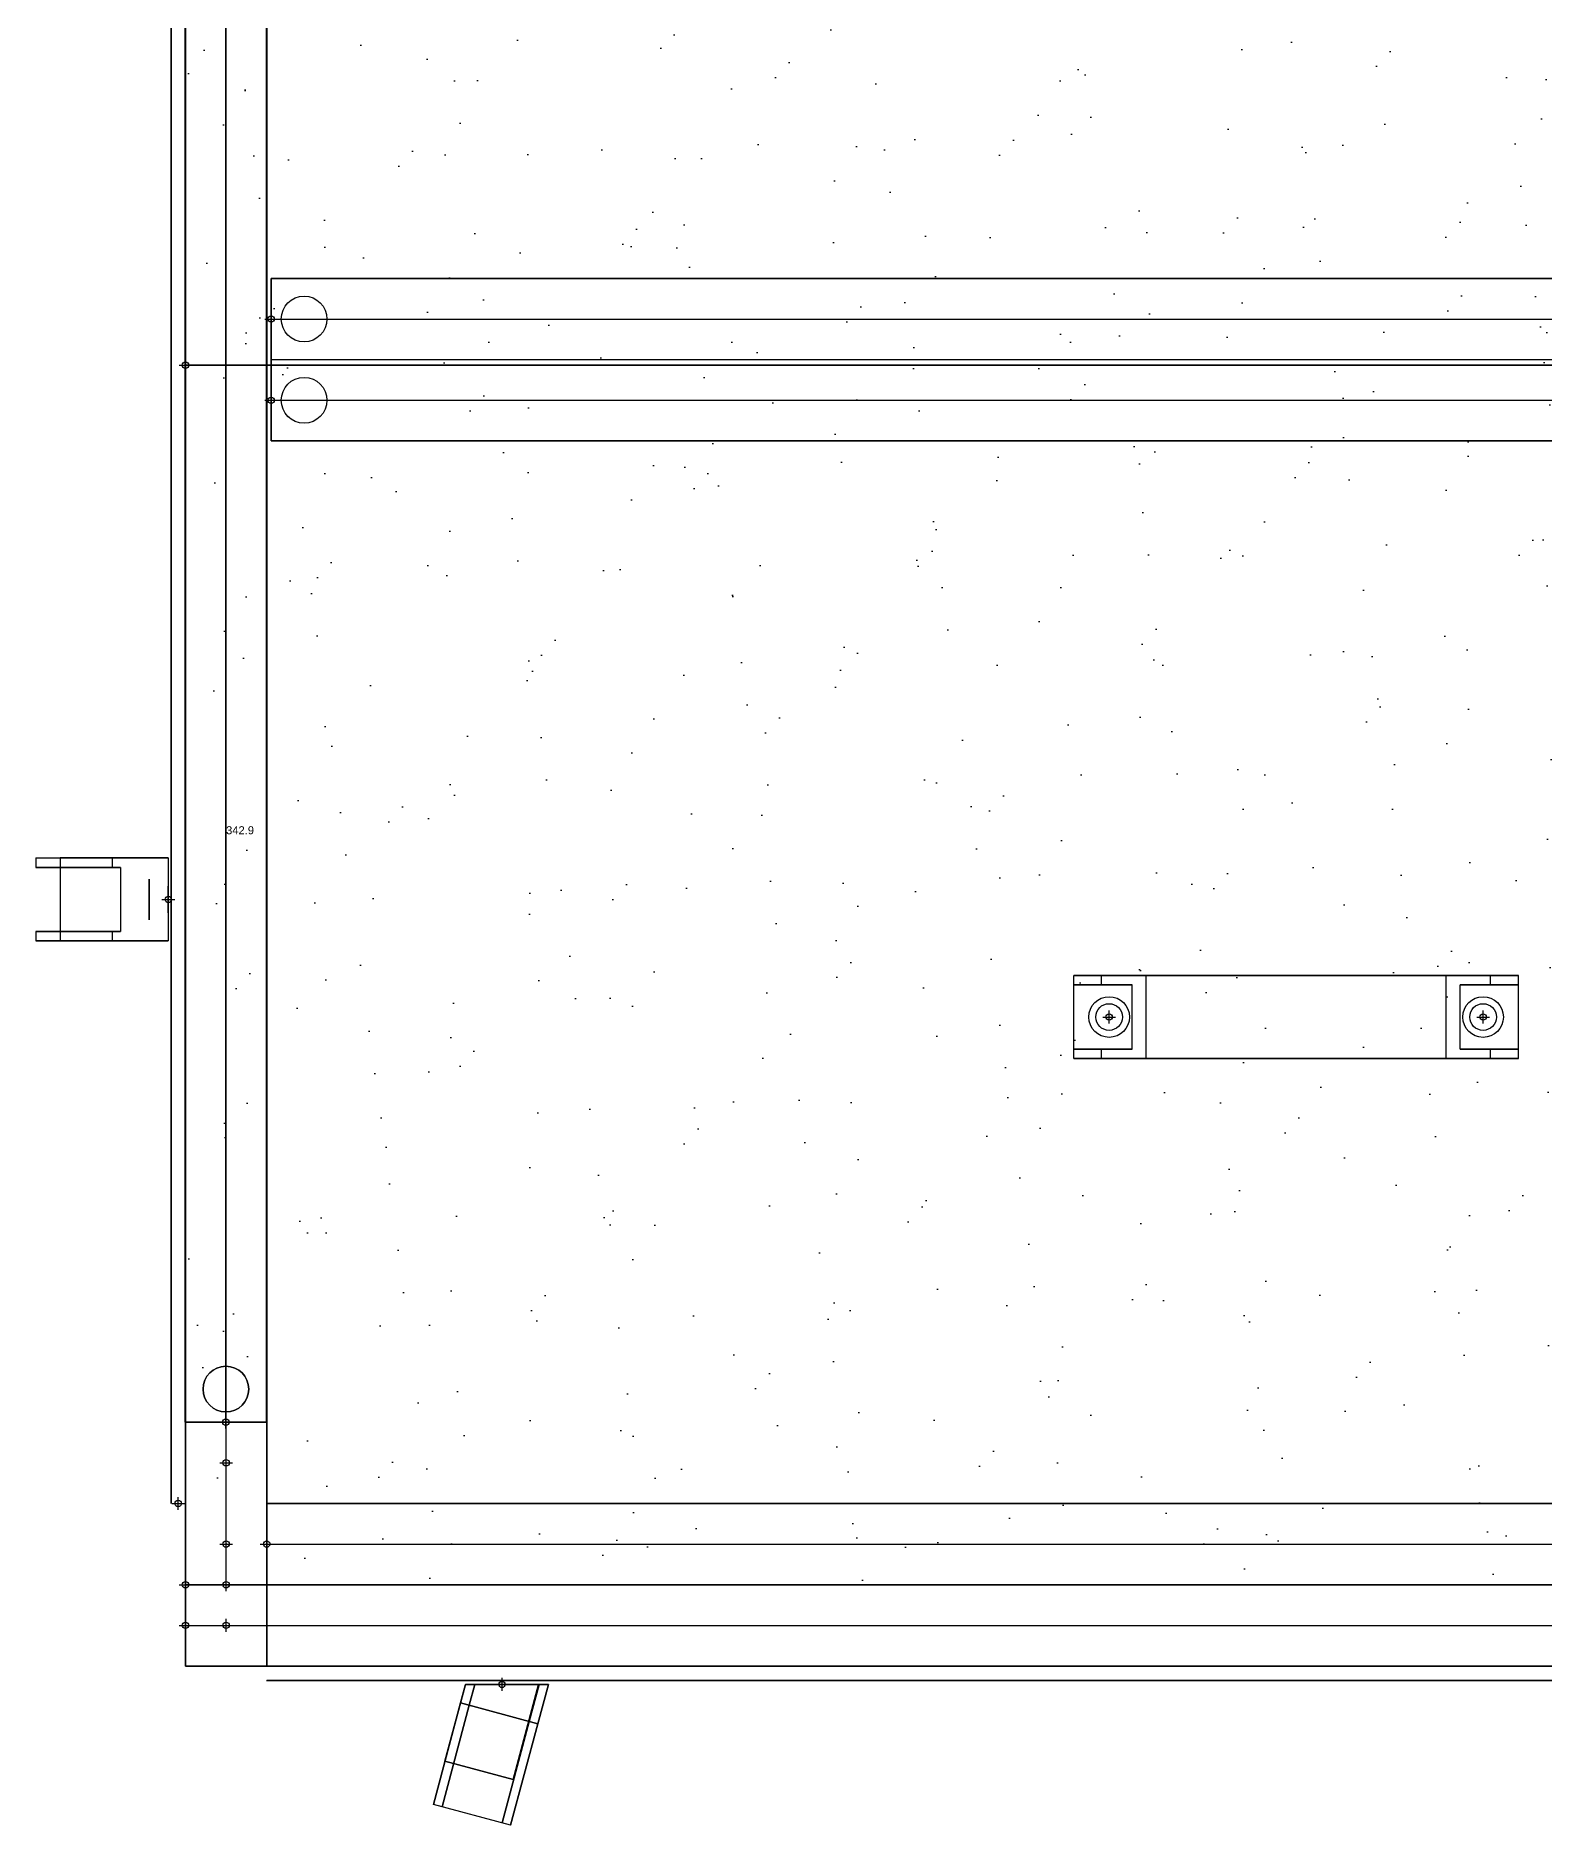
# Model space of a CAD drawing. Header units: millimetres. Extents: x -61 to 746, y -88 to 1059.
# Drawn here: x -59 to 412, y -88 to 471 of the extents above; entities that cross this region are included whole.
import ezdxf

# ---------------------------------------------------------------- set-up
doc = ezdxf.new("R2010")
doc.units = ezdxf.units.MM
doc.header["$PDMODE"] = 34
doc.header["$PDSIZE"] = 2
for name, color, linetype in [('AQME Center Lines', 7, 'Continuous'), ('AQME Holes', 7, 'Continuous'), ('AQME Points', 7, 'Continuous'), ('AQME TSlots', 7, 'Continuous')]:
    doc.layers.add(name, color=color, linetype=linetype)
doc.styles.get("Standard").update_dxf_attribs({"font": 'arial.ttf'})
pattern_1 = [(37.5, (0, 0), (-1.6, 48.9413), [0, -38.608, 0, -43.18, 0, -41.275]), (7.5, (0, 0), (44.9523, 71.6825), [0, -20.828, 0, -34.798, 0, -13.335]), (327.5, (-31.24, 0), (79.0992, 0.1437), [0, -12.7, 0, -45.72, 0, -59.69]), (317.5, (-31.24, 0), (76.3556, 22.293), [0, -6.35, 0, -29.972, 0, -34.29])]

# ---------------------------------------------------------------- blocks, each defined once
blk = doc.blocks.new('AQME_7042_20181208143123')
at = {"layer": 'AQME Holes', "color": 4}
blk.add_circle((0, 0), 7.15, dxfattribs=at)
blk = doc.blocks.new('AQME_7042_20181208143135')
at = {"layer": 'AQME Holes', "color": 4}
blk.add_circle((0, 0), 7.15, dxfattribs=at)
blk = doc.blocks.new('AQME_1010-S-BLACK-FB_20181208143136', base_point=(12.7, 12.7))
at = {"invisible_edges": 2}
for points in [[(0, 0), (25.4, 0), (25.4, 25.4), (0, 25.4)], [(25.4, 25.4), (0, 25.4), (0, 25.4, 660.4), (25.4, 25.4, 660.4)], [(0, 25.4), (0, 0), (0, 0, 660.4), (0, 25.4, 660.4)], [(0, 0, 660.4), (25.4, 0, 660.4), (25.4, 25.4, 660.4), (0, 25.4, 660.4)], [(25.4, 0), (25.4, 25.4), (25.4, 25.4, 660.4), (25.4, 0, 660.4)], [(0, 0), (25.4, 0), (25.4, 0, 660.4), (0, 0, 660.4)]]:
    blk.add_3dface(points, dxfattribs=at)
at = {"layer": 'AQME Points', "color": 3}
blk.add_point((12.7, 12.7), dxfattribs=at)
at = {"layer": 'AQME Points', "color": 2}
blk.add_point((12.7, 12.7, 660.4), dxfattribs=at)
at = {"layer": 'AQME TSlots', "color": 1}
for p, q in [((12.7, 25.4), (12.7, 25.4, 660.4)), ((0, 12.7), (0, 12.7, 660.4)), ((25.4, 12.7), (25.4, 12.7, 660.4)), ((12.7, 0), (12.7, 0, 660.4))]:
    blk.add_line(p, q, dxfattribs=at)
at = {"extrusion": (0, -1, 0)}
blk.add_blockref('AQME_7042_20181208143123', (12.7, 10.3124), dxfattribs=at)
at = {"extrusion": (0, -1, 0), "rotation": 179.9999999999998}
blk.add_blockref('AQME_7042_20181208143135', (12.7, 650.0876), dxfattribs=at)
blk = doc.blocks.new('AQME_7042_20181208143037')
at = {"layer": 'AQME Holes', "color": 4}
blk.add_circle((0, 0), 7.15, dxfattribs=at)
blk = doc.blocks.new('AQME_7042_20181208143158')
at = {"layer": 'AQME Holes', "color": 4}
blk.add_circle((0, 0), 7.15, dxfattribs=at)
blk = doc.blocks.new('AQME_1010-S-BLACK-FB_20181208143200', base_point=(12.7, 12.7))
at = {"invisible_edges": 2}
for points in [[(0, 0), (25.4, 0), (25.4, 25.4), (0, 25.4)], [(25.4, 25.4), (0, 25.4), (0, 25.4, 660.4), (25.4, 25.4, 660.4)], [(0, 25.4), (0, 0), (0, 0, 660.4), (0, 25.4, 660.4)], [(0, 0, 660.4), (25.4, 0, 660.4), (25.4, 25.4, 660.4), (0, 25.4, 660.4)], [(25.4, 0), (25.4, 25.4), (25.4, 25.4, 660.4), (25.4, 0, 660.4)], [(0, 0), (25.4, 0), (25.4, 0, 660.4), (0, 0, 660.4)]]:
    blk.add_3dface(points, dxfattribs=at)
at = {"layer": 'AQME Points', "color": 3}
blk.add_point((12.7, 12.7), dxfattribs=at)
at = {"layer": 'AQME Points', "color": 2}
blk.add_point((12.7, 12.7, 660.4), dxfattribs=at)
at = {"layer": 'AQME TSlots', "color": 1}
for p, q in [((12.7, 25.4), (12.7, 25.4, 660.4)), ((0, 12.7), (0, 12.7, 660.4)), ((25.4, 12.7), (25.4, 12.7, 660.4)), ((12.7, 0), (12.7, 0, 660.4))]:
    blk.add_line(p, q, dxfattribs=at)
at = {"extrusion": (0, -1, 0)}
blk.add_blockref('AQME_7042_20181208143037', (12.7, 10.3124), dxfattribs=at)
at = {"extrusion": (0, -1, 0), "rotation": 179.9999999999998}
blk.add_blockref('AQME_7042_20181208143158', (12.7, 650.0876), dxfattribs=at)
blk = doc.blocks.new('AQME_1010-S-BLACK-FB_20181212154210', base_point=(12.7, 12.7))
at = {"color": 4}
for centre in [(12.7, 12.7), (12.7, 12.7, 1016)]:
    blk.add_circle(centre, 3.17, dxfattribs=at)
at = {"invisible_edges": 2}
for points in [[(0, 0), (25.4, 0), (25.4, 25.4), (0, 25.4)], [(25.4, 25.4), (0, 25.4), (0, 25.4, 1016), (25.4, 25.4, 1016)], [(0, 25.4), (0, 0), (0, 0, 1016), (0, 25.4, 1016)], [(0, 0, 1016), (25.4, 0, 1016), (25.4, 25.4, 1016), (0, 25.4, 1016)], [(25.4, 0), (25.4, 25.4), (25.4, 25.4, 1016), (25.4, 0, 1016)], [(0, 0), (25.4, 0), (25.4, 0, 1016), (0, 0, 1016)]]:
    blk.add_3dface(points, dxfattribs=at)
at = {"layer": 'AQME Points', "color": 3}
blk.add_point((12.7, 12.7), dxfattribs=at)
at = {"layer": 'AQME Points', "color": 2}
blk.add_point((12.7, 12.7, 1016), dxfattribs=at)
at = {"layer": 'AQME TSlots', "color": 1}
for p, q in [((12.7, 25.4), (12.7, 25.4, 1016)), ((0, 12.7), (0, 12.7, 1016)), ((25.4, 12.7), (25.4, 12.7, 1016)), ((12.7, 0), (12.7, 0, 1016))]:
    blk.add_line(p, q, dxfattribs=at)
blk = doc.blocks.new('AQME_1010-S-BLACK-FB_20181212154254', base_point=(12.7, 12.7))
at = {"color": 4}
for centre in [(12.7, 12.7), (12.7, 12.7, 1016)]:
    blk.add_circle(centre, 3.17, dxfattribs=at)
at = {"invisible_edges": 2}
for points in [[(0, 0), (25.4, 0), (25.4, 25.4), (0, 25.4)], [(25.4, 25.4), (0, 25.4), (0, 25.4, 1016), (25.4, 25.4, 1016)], [(0, 25.4), (0, 0), (0, 0, 1016), (0, 25.4, 1016)], [(0, 0, 1016), (25.4, 0, 1016), (25.4, 25.4, 1016), (0, 25.4, 1016)], [(25.4, 0), (25.4, 25.4), (25.4, 25.4, 1016), (25.4, 0, 1016)], [(0, 0), (25.4, 0), (25.4, 0, 1016), (0, 0, 1016)]]:
    blk.add_3dface(points, dxfattribs=at)
at = {"layer": 'AQME Points', "color": 3}
blk.add_point((12.7, 12.7), dxfattribs=at)
at = {"layer": 'AQME Points', "color": 2}
blk.add_point((12.7, 12.7, 1016), dxfattribs=at)
at = {"layer": 'AQME TSlots', "color": 1}
for p, q in [((12.7, 25.4), (12.7, 25.4, 1016)), ((0, 12.7), (0, 12.7, 1016)), ((25.4, 12.7), (25.4, 12.7, 1016)), ((12.7, 0), (12.7, 0, 1016))]:
    blk.add_line(p, q, dxfattribs=at)
blk = doc.blocks.new('AQME_7042_20181212154804')
at = {"layer": 'AQME Holes', "color": 4}
blk.add_circle((0, 0), 7.15, dxfattribs=at)
blk = doc.blocks.new('AQME_7042_20181212154813')
at = {"layer": 'AQME Holes', "color": 4}
blk.add_circle((0, 0), 7.15, dxfattribs=at)
blk = doc.blocks.new('AQME_7042_20181212154845')
at = {"layer": 'AQME Holes', "color": 4}
blk.add_circle((0, 0), 7.15, dxfattribs=at)
blk = doc.blocks.new('AQME_7042_20181212154853')
at = {"layer": 'AQME Holes', "color": 4}
blk.add_circle((0, 0), 7.15, dxfattribs=at)
blk = doc.blocks.new('AQME_1020-S-BLACK-FB_20181212154855', base_point=(12.7, 12.7))
at = {"invisible_edges": 2}
for points in [[(0, 0), (25.4, 0), (25.4, 50.8), (0, 50.8)], [(25.4, 50.8), (0, 50.8), (0, 50.8, 660.4), (25.4, 50.8, 660.4)], [(0, 50.8), (0, 0), (0, 0, 660.4), (0, 50.8, 660.4)], [(0, 0, 660.4), (25.4, 0, 660.4), (25.4, 50.8, 660.4), (0, 50.8, 660.4)], [(25.4, 0), (25.4, 50.8), (25.4, 50.8, 660.4), (25.4, 0, 660.4)], [(0, 0), (25.4, 0), (25.4, 0, 660.4), (0, 0, 660.4)]]:
    blk.add_3dface(points, dxfattribs=at)
at = {"layer": 'AQME Center Lines', "color": 6}
for p, q in [((0, 25.4), (0, 25.4, 660.4)), ((25.4, 25.4), (25.4, 25.4, 660.4))]:
    blk.add_line(p, q, dxfattribs=at)
at = {"layer": 'AQME Points', "color": 3}
for p in [(12.7, 38.1), (12.7, 12.7)]:
    blk.add_point(p, dxfattribs=at)
at = {"layer": 'AQME Points', "color": 2}
for p in [(12.7, 38.1, 660.4), (12.7, 12.7, 660.4)]:
    blk.add_point(p, dxfattribs=at)
at = {"layer": 'AQME TSlots', "color": 1}
for p, q in [((12.7, 50.8), (12.7, 50.8, 660.4)), ((0, 38.1), (0, 38.1, 660.4)), ((25.4, 38.1), (25.4, 38.1, 660.4)), ((0, 12.7), (0, 12.7, 660.4)), ((25.4, 12.7), (25.4, 12.7, 660.4)), ((12.7, 0), (12.7, 0, 660.4))]:
    blk.add_line(p, q, dxfattribs=at)
at = {"extrusion": (-1, 0, 0), "rotation": 179.9999999999998}
blk.add_blockref('AQME_7042_20181212154813', (-38.1, 650.0876), dxfattribs=at)
at = {"extrusion": (-1, 0, 0)}
for name, p in [('AQME_7042_20181212154853', (-38.1, 10.3124)), ('AQME_7042_20181212154845', (-12.7, 10.3124))]:
    blk.add_blockref(name, p, dxfattribs=at)
at = {"extrusion": (-1, -3.55271e-15, -5.73957e-30), "rotation": 179.9999999999998}
blk.add_blockref('AQME_7042_20181212154804', (-12.7, 650.0876), dxfattribs=at)
blk = doc.blocks.new('AQME_2614-T_20181212162948', base_point=(0, 0, 2.25))
h = blk.add_hatch()
h.set_pattern_fill('AR-SAND', color=8, scale=2, style=0)
h.set_pattern_definition(pattern_1)
h.paths.add_polyline_path([(0, 0), (0, -711.2), (381, -711.2), (381, 0)], flags=16)
at = {"color": 1, "true_color": 0xff0000}
for p, q in [((0, 0), (0, -711.2)), ((381, 0), (0, 0)), ((381, -711.2), (381, 0)), ((0, -711.2), (381, -711.2))]:
    blk.add_line(p, q, dxfattribs=at)
at = {"invisible_edges": 15}
for points in [[(0, 0), (0, -711.2), (381, -711.2), (381, 0)], [(0, 0, 4.5), (0, -711.2, 4.5), (381, -711.2, 4.5), (381, 0, 4.5)]]:
    blk.add_3dface(points, dxfattribs=at)
at = {"layer": 'AQME Points', "color": 3}
blk.add_point((0, 0, 2.25), dxfattribs=at)
blk = doc.blocks.new('AQME_2614-T_20181212163026', base_point=(0, 0, 2.25))
h = blk.add_hatch()
h.set_pattern_fill('AR-SAND', color=8, scale=2, style=0)
h.set_pattern_definition(pattern_1)
h.paths.add_polyline_path([(0, 0), (0, -711.2), (254, -711.2), (254, 0)], flags=16)
at = {"color": 1, "true_color": 0xff0000}
for p, q in [((0, 0), (0, -711.2)), ((254, 0), (0, 0)), ((254, -711.2), (254, 0)), ((0, -711.2), (254, -711.2))]:
    blk.add_line(p, q, dxfattribs=at)
at = {"invisible_edges": 15}
for points in [[(0, 0), (0, -711.2), (254, -711.2), (254, 0)], [(0, 0, 4.5), (0, -711.2, 4.5), (254, -711.2, 4.5), (254, 0, 4.5)]]:
    blk.add_3dface(points, dxfattribs=at)
at = {"layer": 'AQME Points', "color": 3}
blk.add_point((0, 0, 2.25), dxfattribs=at)
blk = doc.blocks.new('AQME_7042_20181213151155')
at = {"layer": 'AQME Holes', "color": 4}
blk.add_circle((0, 0), 7.15, dxfattribs=at)
blk = doc.blocks.new('AQME_7042_20181213151206')
at = {"layer": 'AQME Holes', "color": 4}
blk.add_circle((0, 0), 7.15, dxfattribs=at)
blk = doc.blocks.new('AQME_7042_20181213151214')
at = {"layer": 'AQME Holes', "color": 4}
blk.add_circle((0, 0), 7.15, dxfattribs=at)
blk = doc.blocks.new('AQME_7042_20181213151221')
at = {"layer": 'AQME Holes', "color": 4}
blk.add_circle((0, 0), 7.15, dxfattribs=at)
blk = doc.blocks.new('AQME_1020-S-BLACK-FB_20181213151222', base_point=(12.7, 12.7))
at = {"invisible_edges": 2}
for points in [[(0, 0), (25.4, 0), (25.4, 50.8), (0, 50.8)], [(25.4, 50.8), (0, 50.8), (0, 50.8, 812.8), (25.4, 50.8, 812.8)], [(0, 50.8), (0, 0), (0, 0, 812.8), (0, 50.8, 812.8)], [(0, 0, 812.8), (25.4, 0, 812.8), (25.4, 50.8, 812.8), (0, 50.8, 812.8)], [(25.4, 0), (25.4, 50.8), (25.4, 50.8, 812.8), (25.4, 0, 812.8)], [(0, 0), (25.4, 0), (25.4, 0, 812.8), (0, 0, 812.8)]]:
    blk.add_3dface(points, dxfattribs=at)
at = {"layer": 'AQME Center Lines', "color": 6}
for p, q in [((0, 25.4), (0, 25.4, 812.8)), ((25.4, 25.4), (25.4, 25.4, 812.8))]:
    blk.add_line(p, q, dxfattribs=at)
at = {"layer": 'AQME Points', "color": 3}
for p in [(12.7, 38.1), (12.7, 12.7)]:
    blk.add_point(p, dxfattribs=at)
at = {"layer": 'AQME Points', "color": 2}
for p in [(12.7, 38.1, 812.8), (12.7, 12.7, 812.8)]:
    blk.add_point(p, dxfattribs=at)
at = {"layer": 'AQME TSlots', "color": 1}
for p, q in [((12.7, 50.8), (12.7, 50.8, 812.8)), ((0, 38.1), (0, 38.1, 812.8)), ((25.4, 38.1), (25.4, 38.1, 812.8)), ((0, 12.7), (0, 12.7, 812.8)), ((25.4, 12.7), (25.4, 12.7, 812.8)), ((12.7, 0), (12.7, 0, 812.8))]:
    blk.add_line(p, q, dxfattribs=at)
at = {"extrusion": (-3.55271e-15, 1, -2.27374e-13), "rotation": 179.9999999999998}
blk.add_blockref('AQME_7042_20181213151206', (-12.7, 802.4876, 50.8), dxfattribs=at)
at = {"extrusion": (0, 1, 0)}
blk.add_blockref('AQME_7042_20181213151214', (-12.7, 10.3124, 50.8), dxfattribs=at)
at = {"extrusion": (-3.67332e-28, -1, -2.27374e-13), "rotation": 179.9999999999998}
blk.add_blockref('AQME_7042_20181213151155', (12.7, 802.4876), dxfattribs=at)
at = {"extrusion": (0, -1, 0)}
blk.add_blockref('AQME_7042_20181213151221', (12.7, 10.3124), dxfattribs=at)
blk = doc.blocks.new('AQME_2614-T_20181213151717', base_point=(0, 0, 2.25))
h = blk.add_hatch()
h.set_pattern_fill('AR-SAND', color=8, scale=2, style=0)
h.set_pattern_definition(pattern_1)
h.paths.add_polyline_path([(0, 0), (0, -228.6), (495.3, -228.6), (495.3, 0)], flags=16)
at = {"color": 1, "true_color": 0xff0000}
for p, q in [((0, 0), (0, -228.6)), ((495.3, 0), (0, 0)), ((495.3, -228.6), (495.3, 0)), ((0, -228.6), (495.3, -228.6))]:
    blk.add_line(p, q, dxfattribs=at)
at = {"invisible_edges": 15}
for points in [[(0, 0), (0, -228.6), (495.3, -228.6), (495.3, 0)], [(0, 0, 4.5), (0, -228.6, 4.5), (495.3, -228.6, 4.5), (495.3, 0, 4.5)]]:
    blk.add_3dface(points, dxfattribs=at)
at = {"layer": 'AQME Points', "color": 3}
blk.add_point((0, 0, 2.25), dxfattribs=at)
blk = doc.blocks.new('AQME_7042_20181213150729')
at = {"layer": 'AQME Holes', "color": 4}
blk.add_circle((0, 0), 7.15, dxfattribs=at)
blk = doc.blocks.new('AQME_7042_20181213150751')
at = {"layer": 'AQME Holes', "color": 4}
blk.add_circle((0, 0), 7.15, dxfattribs=at)
blk = doc.blocks.new('AQME_7042_20181213150805')
at = {"layer": 'AQME Holes', "color": 4}
blk.add_circle((0, 0), 7.15, dxfattribs=at)
blk = doc.blocks.new('AQME_7042_20181213150812')
at = {"layer": 'AQME Holes', "color": 4}
blk.add_circle((0, 0), 7.15, dxfattribs=at)
blk = doc.blocks.new('AQME_7042_20181213150854')
at = {"layer": 'AQME Holes', "color": 4}
blk.add_circle((0, 0), 7.15, dxfattribs=at)
blk = doc.blocks.new('AQME_1020-BLACK_20181213150857', base_point=(12.7, 12.7))
at = {"invisible_edges": 2}
for points in [[(0, 0), (25.4, 0), (25.4, 50.8), (0, 50.8)], [(25.4, 50.8), (0, 50.8), (0, 50.8, 939.8), (25.4, 50.8, 939.8)], [(0, 50.8), (0, 0), (0, 0, 939.8), (0, 50.8, 939.8)], [(0, 0, 939.8), (25.4, 0, 939.8), (25.4, 50.8, 939.8), (0, 50.8, 939.8)], [(25.4, 0), (25.4, 50.8), (25.4, 50.8, 939.8), (25.4, 0, 939.8)], [(0, 0), (25.4, 0), (25.4, 0, 939.8), (0, 0, 939.8)]]:
    blk.add_3dface(points, dxfattribs=at)
at = {"layer": 'AQME Center Lines', "color": 6}
for p, q in [((0, 25.4), (0, 25.4, 939.8)), ((25.4, 25.4), (25.4, 25.4, 939.8))]:
    blk.add_line(p, q, dxfattribs=at)
at = {"layer": 'AQME Points', "color": 3}
for p in [(12.7, 38.1), (12.7, 12.7)]:
    blk.add_point(p, dxfattribs=at)
at = {"layer": 'AQME Points', "color": 2}
for p in [(12.7, 38.1, 939.8), (12.7, 12.7, 939.8)]:
    blk.add_point(p, dxfattribs=at)
at = {"layer": 'AQME TSlots', "color": 1}
for p, q in [((12.7, 50.8), (12.7, 50.8, 939.8)), ((0, 38.1), (0, 38.1, 939.8)), ((25.4, 38.1), (25.4, 38.1, 939.8)), ((0, 12.7), (0, 12.7, 939.8)), ((25.4, 12.7), (25.4, 12.7, 939.8)), ((12.7, 0), (12.7, 0, 939.8))]:
    blk.add_line(p, q, dxfattribs=at)
at = {"extrusion": (-3.55271e-15, 1, -5.73957e-30), "rotation": 179.9999999999998}
blk.add_blockref('AQME_7042_20181213150729', (-12.7, 929.4876, 50.8), dxfattribs=at)
at = {"extrusion": (0, 1, 0)}
blk.add_blockref('AQME_7042_20181213150805', (-12.7, 10.3124, 50.8), dxfattribs=at)
at = {"extrusion": (0, -1, 0), "rotation": 179.9999999999998}
for name in ['AQME_7042_20181213150751', 'AQME_7042_20181213150812']:
    blk.add_blockref(name, (12.7, 929.4876), dxfattribs=at)
at = {"extrusion": (0, -1, 0)}
blk.add_blockref('AQME_7042_20181213150854', (12.7, 10.3124), dxfattribs=at)
blk = doc.blocks.new('AQME_1010-S-BLACK-FB_20181213153238', base_point=(12.7, 12.7))
at = {"invisible_edges": 2}
for points in [[(0, 0), (25.4, 0), (25.4, 25.4), (0, 25.4)], [(25.4, 25.4), (0, 25.4), (0, 25.4, 711.2), (25.4, 25.4, 711.2)], [(0, 25.4), (0, 0), (0, 0, 711.2), (0, 25.4, 711.2)], [(0, 0, 711.2), (25.4, 0, 711.2), (25.4, 25.4, 711.2), (0, 25.4, 711.2)], [(25.4, 0), (25.4, 25.4), (25.4, 25.4, 711.2), (25.4, 0, 711.2)], [(0, 0), (25.4, 0), (25.4, 0, 711.2), (0, 0, 711.2)]]:
    blk.add_3dface(points, dxfattribs=at)
at = {"layer": 'AQME Points', "color": 3}
blk.add_point((12.7, 12.7), dxfattribs=at)
at = {"layer": 'AQME Points', "color": 2}
blk.add_point((12.7, 12.7, 711.2), dxfattribs=at)
at = {"layer": 'AQME TSlots', "color": 1}
for p, q in [((12.7, 25.4), (12.7, 25.4, 711.2)), ((0, 12.7), (0, 12.7, 711.2)), ((25.4, 12.7), (25.4, 12.7, 711.2)), ((12.7, 0), (12.7, 0, 711.2))]:
    blk.add_line(p, q, dxfattribs=at)
blk = doc.blocks.new('AQME_7042_20181213153442')
at = {"layer": 'AQME Holes', "color": 4}
blk.add_circle((0, 0), 7.15, dxfattribs=at)
blk = doc.blocks.new('AQME_7042_20181213153451')
at = {"layer": 'AQME Holes', "color": 4}
blk.add_circle((0, 0), 7.15, dxfattribs=at)
blk = doc.blocks.new('AQME_1010-S-BLACK-FB_20181213153455', base_point=(12.7, 12.7))
at = {"invisible_edges": 2}
for points in [[(0, 0), (25.4, 0), (25.4, 25.4), (0, 25.4)], [(25.4, 25.4), (0, 25.4), (0, 25.4, 812.8), (25.4, 25.4, 812.8)], [(0, 25.4), (0, 0), (0, 0, 812.8), (0, 25.4, 812.8)], [(0, 0, 812.8), (25.4, 0, 812.8), (25.4, 25.4, 812.8), (0, 25.4, 812.8)], [(25.4, 0), (25.4, 25.4), (25.4, 25.4, 812.8), (25.4, 0, 812.8)], [(0, 0), (25.4, 0), (25.4, 0, 812.8), (0, 0, 812.8)]]:
    blk.add_3dface(points, dxfattribs=at)
at = {"layer": 'AQME Points', "color": 3}
blk.add_point((12.7, 12.7), dxfattribs=at)
at = {"layer": 'AQME Points', "color": 2}
blk.add_point((12.7, 12.7, 812.8), dxfattribs=at)
at = {"layer": 'AQME TSlots', "color": 1}
for p, q in [((12.7, 25.4), (12.7, 25.4, 812.8)), ((0, 12.7), (0, 12.7, 812.8)), ((25.4, 12.7), (25.4, 12.7, 812.8)), ((12.7, 0), (12.7, 0, 812.8))]:
    blk.add_line(p, q, dxfattribs=at)
at = {"extrusion": (-3.67332e-28, -1, -2.27374e-13), "rotation": 179.9999999999998}
blk.add_blockref('AQME_7042_20181213153442', (12.7, 802.4876), dxfattribs=at)
at = {"extrusion": (0, -1, 0)}
blk.add_blockref('AQME_7042_20181213153451', (12.7, 10.3124), dxfattribs=at)
blk = doc.blocks.new('AQME_2614-S_20181213153831', base_point=(6.35, -6.35, 2.25))
h = blk.add_hatch()
h.set_pattern_fill('AR-SAND', color=8, scale=2, style=0)
h.set_pattern_definition(pattern_1)
h.paths.add_polyline_path([(0, 0), (0, -673.1), (825.5, -673.1), (825.5, 0)], flags=16)
at = {"color": 1, "true_color": 0xff0000}
for p, q in [((0, 0), (0, -673.1)), ((825.5, 0), (0, 0)), ((825.5, -673.1), (825.5, 0)), ((0, -673.1), (825.5, -673.1))]:
    blk.add_line(p, q, dxfattribs=at)
at = {"invisible_edges": 15}
for points in [[(0, 0), (0, -673.1), (825.5, -673.1), (825.5, 0)], [(0, 0, 4.5), (0, -673.1, 4.5), (825.5, -673.1, 4.5), (825.5, 0, 4.5)]]:
    blk.add_3dface(points, dxfattribs=at)
at = {"layer": 'AQME Points', "color": 3}
blk.add_point((6.35, -6.35, 2.25), dxfattribs=at)
blk = doc.blocks.new('AQME_2079_20181213155102')
at = {"extrusion": (-0.258969, 0, 0.965886)}
for p, q in [((-18.7452, 110.6932, 38.2524), (-10.2362, 119.507, 6.5278)), ((-10.2362, 119.507, 6.5278), (-8.509, 119.507, 0.0508)), ((0, 110.6932, 43.2816), (8.509, 119.507, 11.557)), ((8.509, 119.507, 11.557), (11.5824, 119.507, 0.0508)), ((-18.7452, -1.7272, 38.2524), (-18.7452, 110.6932, 38.2524)), ((0, -1.7272, 43.2816), (0, 110.6932, 43.2816)), ((-10.2362, -10.541, 6.5278), (-18.7452, -1.7272, 38.2524)), ((8.509, -10.541, 11.557), (0, -1.7272, 43.2816)), ((-8.509, -10.541, 0.0508), (-10.2362, -10.541, 6.5278)), ((11.5824, -10.541, 0.0508), (8.509, -10.541, 11.557))]:
    blk.add_line(p, q, dxfattribs=at)
at = {"extrusion": (-0.965886, 0, -0.258969)}
for p, q in [((2.6924, 110.6932, 43.9928), (11.2014, 119.507, 12.2682)), ((2.6924, -1.7272, 43.9928), (11.2014, -10.541, 12.2682))]:
    blk.add_line(p, q, dxfattribs=at)
at = {"extrusion": (0, -1, 0)}
for p, q in [((2.6924, 110.6932, 43.9928), (-21.4376, 110.6932, 37.5412)), ((3.429, 98.4758, 29.6926), (-17.8308, 98.4758, 24.003)), ((3.429, 98.4758, 29.6926), (11.3792, 98.4758))]:
    blk.add_line(p, q, dxfattribs=at)
at = {"color": 3}
for p in [(0, 108.966), (0, 0)]:
    blk.add_point(p, dxfattribs=at)
for points, invisible_edges in [([(-21.4376, 110.6932, 37.5412), (-12.954, 119.507, 5.7912), (-17.8308, 98.4758, 24.003)], 10), ([(-12.954, 119.507, 5.7912), (-11.3792, 119.507), (-11.3792, 98.4758), (-17.8308, 98.4758, 24.003)], 8), ([(-11.3792, 98.4758), (-11.3792, 119.507), (14.5034, 119.507), (14.5034, 98.4758)], 8), ([(11.2014, 119.507, 12.2682), (2.6924, 110.6932, 43.9928), (2.6924, -1.7272, 43.9928), (11.2014, -10.541, 12.2682)], 8), ([(11.2014, -10.541, 12.2682), (14.5034, -10.541), (14.5034, 119.507), (11.2014, 119.507, 12.2682)], 8), ([(-17.8308, 98.4758, 24.003), (-17.8308, 10.4902, 24.003), (-21.4376, -1.7272, 37.5412), (-21.4376, 110.6932, 37.5412)], 10), ([(11.3792, 10.4902), (11.3792, 98.4758), (14.5034, 98.4758), (14.5034, 10.4902)], 10), ([(-12.954, -10.541, 5.7912), (-21.4376, -1.7272, 37.5412), (-17.8308, 10.4902, 24.003)], 10), ([(-17.8308, 10.4902, 24.003), (-11.3792, 10.4902), (-11.3792, -10.541), (-12.954, -10.541, 5.7912)], 8), ([(14.5034, 10.4902), (14.5034, -10.541), (-11.3792, -10.541), (-11.3792, 10.4902)], 8)]:
    blk.add_3dface(points, dxfattribs=dict(invisible_edges=invisible_edges))
for points in [[(11.2014, 119.507, 12.2682), (14.5034, 119.507), (-11.3792, 119.507), (-12.954, 119.507, 5.7912)], [(11.3792, 98.4758), (3.429, 98.4758, 29.6926), (-17.8308, 98.4758, 24.003), (-11.3792, 98.4758)], [(-11.3792, 10.4902), (-17.8308, 10.4902, 24.003), (3.429, 10.4902, 29.6926), (11.3792, 10.4902)], [(-12.954, -10.541, 5.7912), (-11.3792, -10.541), (14.5034, -10.541), (11.2014, -10.541, 12.2682)]]:
    blk.add_3dface(points)
blk = doc.blocks.new('AQME_2881_20181213155218')
at = {"color": 1, "extrusion": (-1, 0, 0)}
for p, q in [((-10.0076, 127.889, 17.526), (-10.0076, 119.2022, 41.402)), ((10.0076, 127.889, 14.986), (10.0076, 109.6518, 14.986)), ((12.954, 127.889), (12.954, 105.283)), ((12.954, 127.889, 17.526), (12.954, 119.2022, 41.402)), ((12.954, 11.557), (12.954, -11.049)), ((10.0076, 7.1882, 14.986), (10.0076, -11.049, 14.986)), ((-10.0076, -11.049, 17.526), (-10.0076, -2.3622, 41.402)), ((12.954, -11.049, 17.526), (12.954, -2.3622, 41.402))]:
    blk.add_line(p, q, dxfattribs=at)
at = {"color": 1}
for p, q in [((-10.0076, 109.6518, 14.986), (10.0076, 109.6518, 14.986)), ((-12.954, 105.283), (12.954, 105.283)), ((-12.954, 11.557), (12.954, 11.557)), ((-10.0076, 7.1882, 14.986), (10.0076, 7.1882, 14.986))]:
    blk.add_line(p, q, dxfattribs=at)
at = {"color": 1, "extrusion": (0, -1, 0)}
blk.add_line((-12.954, 105.283, 33.782), (12.954, 105.283, 33.782), dxfattribs=at)
at = {"color": 1}
for centre, radius in [((0, 116.84, 5.9944), 6.35), ((0, 116.84), 4.1656), ((0, 0, 5.9944), 6.35), ((0, 0), 4.1656)]:
    blk.add_circle(centre, radius, dxfattribs=at)
at = {"color": 3}
for p in [(0, 116.84), (0, 0)]:
    blk.add_point(p, dxfattribs=at)
at = {"color": 1}
for points, invisible_edges in [([(-12.954, 127.889, 14.986), (-12.954, 127.889, 17.526), (-10.0076, 127.889, 17.526), (-10.0076, 127.889, 14.986)], 8), ([(-12.954, 127.889, 14.986), (-12.954, 127.889), (12.954, 127.889), (12.954, 127.889, 14.986)], 8), ([(-12.954, 119.2022, 41.402), (-12.954, 127.889, 17.526), (-12.954, 105.283, 33.782)], 10), ([(-12.954, 127.889, 17.526), (-12.954, 127.889), (-12.954, 105.283), (-12.954, 105.283, 33.782)], 8), ([(-10.0076, 109.6518, 41.402), (-10.0076, 119.2022, 41.402), (-10.0076, 127.889, 17.526)], 8), ([(-10.0076, 127.889, 17.526), (-10.0076, 127.889, 14.986), (-10.0076, 109.6518, 14.986), (-10.0076, 109.6518, 41.402)], 8), ([(10.0076, 127.889, 14.986), (10.0076, 127.889, 17.526), (12.954, 127.889, 17.526), (12.954, 127.889, 14.986)], 8), ([(10.0076, 109.6518, 41.402), (10.0076, 119.2022, 41.402), (10.0076, 127.889, 17.526)], 8), ([(10.0076, 127.889, 17.526), (10.0076, 127.889, 14.986), (10.0076, 109.6518, 14.986), (10.0076, 109.6518, 41.402)], 8), ([(12.954, 119.2022, 41.402), (12.954, 127.889, 17.526), (12.954, 105.283, 33.782)], 10), ([(12.954, 127.889, 17.526), (12.954, 127.889), (12.954, 105.283), (12.954, 105.283, 33.782)], 8), ([(-12.954, 109.6518, 41.402), (-12.954, 119.2022, 41.402), (-10.0076, 119.2022, 41.402), (-10.0076, 109.6518, 41.402)], 8), ([(-12.954, 119.2022, 41.402), (-12.954, 105.283, 33.782), (-12.954, 11.557, 33.782), (-12.954, -2.3622, 41.402)], 5), ([(10.0076, 109.6518, 41.402), (10.0076, 119.2022, 41.402), (12.954, 119.2022, 41.402), (12.954, 109.6518, 41.402)], 8), ([(12.954, 119.2022, 41.402), (12.954, 105.283, 33.782), (12.954, 11.557, 33.782), (12.954, -2.3622, 41.402)], 5), ([(12.954, 109.6518, 41.402), (-12.954, 109.6518, 41.402), (-12.954, 7.1882, 41.402), (12.954, 7.1882, 41.402)], 5), ([(-12.954, -2.3622, 41.402), (-12.954, -11.049, 17.526), (-12.954, 11.557, 33.782)], 10), ([(-12.954, -11.049, 17.526), (-12.954, -11.049), (-12.954, 11.557), (-12.954, 11.557, 33.782)], 8), ([(12.954, -2.3622, 41.402), (12.954, -11.049, 17.526), (12.954, 11.557, 33.782)], 10), ([(12.954, -11.049, 17.526), (12.954, -11.049), (12.954, 11.557), (12.954, 11.557, 33.782)], 8), ([(-12.954, 7.1882, 41.402), (-12.954, -2.3622, 41.402), (-10.0076, -2.3622, 41.402), (-10.0076, 7.1882, 41.402)], 8), ([(-10.0076, 7.1882, 41.402), (-10.0076, -2.3622, 41.402), (-10.0076, -11.049, 17.526)], 8), ([(-10.0076, -11.049, 17.526), (-10.0076, -11.049, 14.986), (-10.0076, 7.1882, 14.986), (-10.0076, 7.1882, 41.402)], 8), ([(10.0076, 7.1882, 41.402), (10.0076, -2.3622, 41.402), (12.954, -2.3622, 41.402), (12.954, 7.1882, 41.402)], 8), ([(10.0076, 7.1882, 41.402), (10.0076, -2.3622, 41.402), (10.0076, -11.049, 17.526)], 8), ([(10.0076, -11.049, 17.526), (10.0076, -11.049, 14.986), (10.0076, 7.1882, 14.986), (10.0076, 7.1882, 41.402)], 8), ([(-12.954, -11.049, 14.986), (-12.954, -11.049, 17.526), (-10.0076, -11.049, 17.526), (-10.0076, -11.049, 14.986)], 8), ([(-12.954, -11.049, 14.986), (-12.954, -11.049), (12.954, -11.049), (12.954, -11.049, 14.986)], 8), ([(10.0076, -11.049, 14.986), (10.0076, -11.049, 17.526), (12.954, -11.049, 17.526), (12.954, -11.049, 14.986)], 8)]:
    blk.add_3dface(points, dxfattribs=dict(at, invisible_edges=invisible_edges))
blk = doc.blocks.new('AQME_2881_20181213155240')
at = {"color": 1, "extrusion": (-1, 0, 0)}
for p, q in [((-10.0076, 127.889, 17.526), (-10.0076, 119.2022, 41.402)), ((10.0076, 127.889, 14.986), (10.0076, 109.6518, 14.986)), ((12.954, 127.889), (12.954, 105.283)), ((12.954, 127.889, 17.526), (12.954, 119.2022, 41.402)), ((12.954, 11.557), (12.954, -11.049)), ((10.0076, 7.1882, 14.986), (10.0076, -11.049, 14.986)), ((-10.0076, -11.049, 17.526), (-10.0076, -2.3622, 41.402)), ((12.954, -11.049, 17.526), (12.954, -2.3622, 41.402))]:
    blk.add_line(p, q, dxfattribs=at)
at = {"color": 1}
for p, q in [((-10.0076, 109.6518, 14.986), (10.0076, 109.6518, 14.986)), ((-12.954, 105.283), (12.954, 105.283)), ((-12.954, 11.557), (12.954, 11.557)), ((-10.0076, 7.1882, 14.986), (10.0076, 7.1882, 14.986))]:
    blk.add_line(p, q, dxfattribs=at)
at = {"color": 1, "extrusion": (0, -1, 0)}
blk.add_line((-12.954, 105.283, 33.782), (12.954, 105.283, 33.782), dxfattribs=at)
at = {"color": 1}
for centre, radius in [((0, 116.84, 5.9944), 6.35), ((0, 116.84), 4.1656), ((0, 0, 5.9944), 6.35), ((0, 0), 4.1656)]:
    blk.add_circle(centre, radius, dxfattribs=at)
at = {"color": 3}
for p in [(0, 116.84), (0, 0)]:
    blk.add_point(p, dxfattribs=at)
at = {"color": 1}
for points, invisible_edges in [([(-12.954, 127.889, 14.986), (-12.954, 127.889, 17.526), (-10.0076, 127.889, 17.526), (-10.0076, 127.889, 14.986)], 8), ([(-12.954, 127.889, 14.986), (-12.954, 127.889), (12.954, 127.889), (12.954, 127.889, 14.986)], 8), ([(-12.954, 119.2022, 41.402), (-12.954, 127.889, 17.526), (-12.954, 105.283, 33.782)], 10), ([(-12.954, 127.889, 17.526), (-12.954, 127.889), (-12.954, 105.283), (-12.954, 105.283, 33.782)], 8), ([(-10.0076, 109.6518, 41.402), (-10.0076, 119.2022, 41.402), (-10.0076, 127.889, 17.526)], 8), ([(-10.0076, 127.889, 17.526), (-10.0076, 127.889, 14.986), (-10.0076, 109.6518, 14.986), (-10.0076, 109.6518, 41.402)], 8), ([(10.0076, 127.889, 14.986), (10.0076, 127.889, 17.526), (12.954, 127.889, 17.526), (12.954, 127.889, 14.986)], 8), ([(10.0076, 109.6518, 41.402), (10.0076, 119.2022, 41.402), (10.0076, 127.889, 17.526)], 8), ([(10.0076, 127.889, 17.526), (10.0076, 127.889, 14.986), (10.0076, 109.6518, 14.986), (10.0076, 109.6518, 41.402)], 8), ([(12.954, 119.2022, 41.402), (12.954, 127.889, 17.526), (12.954, 105.283, 33.782)], 10), ([(12.954, 127.889, 17.526), (12.954, 127.889), (12.954, 105.283), (12.954, 105.283, 33.782)], 8), ([(-12.954, 109.6518, 41.402), (-12.954, 119.2022, 41.402), (-10.0076, 119.2022, 41.402), (-10.0076, 109.6518, 41.402)], 8), ([(-12.954, 119.2022, 41.402), (-12.954, 105.283, 33.782), (-12.954, 11.557, 33.782), (-12.954, -2.3622, 41.402)], 5), ([(10.0076, 109.6518, 41.402), (10.0076, 119.2022, 41.402), (12.954, 119.2022, 41.402), (12.954, 109.6518, 41.402)], 8), ([(12.954, 119.2022, 41.402), (12.954, 105.283, 33.782), (12.954, 11.557, 33.782), (12.954, -2.3622, 41.402)], 5), ([(12.954, 109.6518, 41.402), (-12.954, 109.6518, 41.402), (-12.954, 7.1882, 41.402), (12.954, 7.1882, 41.402)], 5), ([(-12.954, -2.3622, 41.402), (-12.954, -11.049, 17.526), (-12.954, 11.557, 33.782)], 10), ([(-12.954, -11.049, 17.526), (-12.954, -11.049), (-12.954, 11.557), (-12.954, 11.557, 33.782)], 8), ([(12.954, -2.3622, 41.402), (12.954, -11.049, 17.526), (12.954, 11.557, 33.782)], 10), ([(12.954, -11.049, 17.526), (12.954, -11.049), (12.954, 11.557), (12.954, 11.557, 33.782)], 8), ([(-12.954, 7.1882, 41.402), (-12.954, -2.3622, 41.402), (-10.0076, -2.3622, 41.402), (-10.0076, 7.1882, 41.402)], 8), ([(-10.0076, 7.1882, 41.402), (-10.0076, -2.3622, 41.402), (-10.0076, -11.049, 17.526)], 8), ([(-10.0076, -11.049, 17.526), (-10.0076, -11.049, 14.986), (-10.0076, 7.1882, 14.986), (-10.0076, 7.1882, 41.402)], 8), ([(10.0076, 7.1882, 41.402), (10.0076, -2.3622, 41.402), (12.954, -2.3622, 41.402), (12.954, 7.1882, 41.402)], 8), ([(10.0076, 7.1882, 41.402), (10.0076, -2.3622, 41.402), (10.0076, -11.049, 17.526)], 8), ([(10.0076, -11.049, 17.526), (10.0076, -11.049, 14.986), (10.0076, 7.1882, 14.986), (10.0076, 7.1882, 41.402)], 8), ([(-12.954, -11.049, 14.986), (-12.954, -11.049, 17.526), (-10.0076, -11.049, 17.526), (-10.0076, -11.049, 14.986)], 8), ([(-12.954, -11.049, 14.986), (-12.954, -11.049), (12.954, -11.049), (12.954, -11.049, 14.986)], 8), ([(10.0076, -11.049, 14.986), (10.0076, -11.049, 17.526), (12.954, -11.049, 17.526), (12.954, -11.049, 14.986)], 8)]:
    blk.add_3dface(points, dxfattribs=dict(at, invisible_edges=invisible_edges))
blk = doc.blocks.new('AQME_2614-T_20181213155752', base_point=(0, 0, 2.25))
h = blk.add_hatch()
h.set_pattern_fill('AR-SAND', color=8, scale=2, style=0)
h.set_pattern_definition(pattern_1)
h.paths.add_polyline_path([(0, 0), (0, -635), (990.6, -635), (990.6, 0)], flags=16)
at = {"color": 1, "true_color": 0xff0000}
for p, q in [((0, 0), (0, -635)), ((990.6, 0), (0, 0)), ((0, -635), (990.6, -635))]:
    blk.add_line(p, q, dxfattribs=at)
at = {"invisible_edges": 15}
for points in [[(0, 0), (0, -635), (990.6, -635), (990.6, 0)], [(0, 0, 4.5), (0, -635, 4.5), (990.6, -635, 4.5), (990.6, 0, 4.5)]]:
    blk.add_3dface(points, dxfattribs=at)
at = {"layer": 'AQME Points', "color": 3}
blk.add_point((0, 0, 2.25), dxfattribs=at)

msp = doc.modelspace()

# ---------------------------------------------------------------- block references
at = {"extrusion": (1, -1.77636e-15, 3.15544e-30), "rotation": 359.9999999999999}
msp.add_blockref('AQME_2614-T_20181213155752', (12.7, 838.2, -14.95), dxfattribs=at)
for name, p, rotation in [('AQME_2614-T_20181212163026', (-12.7, 368.3, 840.45), 89.9999999999999), ('AQME_2614-T_20181212162948', (-12.7, -12.7, 840.45), 89.9999999999999), ('AQME_2881_20181213155240', (392.74, 164.65, 843.22), 89.9999999999999), ('AQME_1010-S-BLACK-FB_20181213153455', (0, -25.4), 270.0000000000017)]:
    msp.add_blockref(name, p, dxfattribs=dict(rotation=rotation))
at = {"extrusion": (-1, -1.77636e-15, 3.55271e-15), "rotation": 180}
msp.add_blockref('AQME_2614-T_20181213151717', (-12.7, -25.4, 14.95), dxfattribs=at)
at = {"extrusion": (1, 0, 1.77636e-15), "rotation": 270}
for name, p in [('AQME_1020-S-BLACK-FB_20181212154855', (357.31, 825.5, 14.07)), ('AQME_1010-S-BLACK-FB_20181208143136', (0, 825.5, 12.7)), ('AQME_1010-S-BLACK-FB_20181208143200', (0, -12.7, 12.7)), ('AQME_1010-S-BLACK-FB_20181213153238', (-25.4, -12.7, -12.7)), ('AQME_1010-S-BLACK-FB_20181213153238', (-25.4, 825.5, -12.7))]:
    msp.add_blockref(name, p, dxfattribs=at)
at = {"extrusion": (-1, 5.32907e-15, -9.46633e-30)}
msp.add_blockref('AQME_2881_20181213155218', (-201.39, 436.82, 18.05), dxfattribs=at)
at = {"extrusion": (1.77636e-15, 1, 1.77636e-15)}
msp.add_blockref('AQME_1020-BLACK_20181213150857', (0.06, 190.87, 38.1), dxfattribs=at)
msp.add_blockref('AQME_1020-S-BLACK-FB_20181213151222', (0, 0))
at = {"extrusion": (0, 1, -5.32907e-15), "rotation": 180}
for name, p in [('AQME_1010-S-BLACK-FB_20181212154210', (0, -12.7, -12.7)), ('AQME_1010-S-BLACK-FB_20181212154254', (0, 825.5, -12.7))]:
    msp.add_blockref(name, p, dxfattribs=at)
at = {"extrusion": (-3.15544e-30, 1, -3.55271e-15), "rotation": 90.0000000000001}
msp.add_blockref('AQME_2614-S_20181213153831', (-679.45, -6.35, -40.35), dxfattribs=at)
at = {"extrusion": (-7.10543e-15, -1, 1.77636e-15)}
msp.add_blockref('AQME_2079_20181213155102', (86.22, 445.27, 43.84), dxfattribs=at)

# ---------------------------------------------------------------- texts
at = {"insert": (0, 224.25), "char_height": 2.5, "width": 8.8616, "attachment_point": 1}
msp.add_mtext('342.9', dxfattribs=at)

doc.saveas('drawing.dxf')
